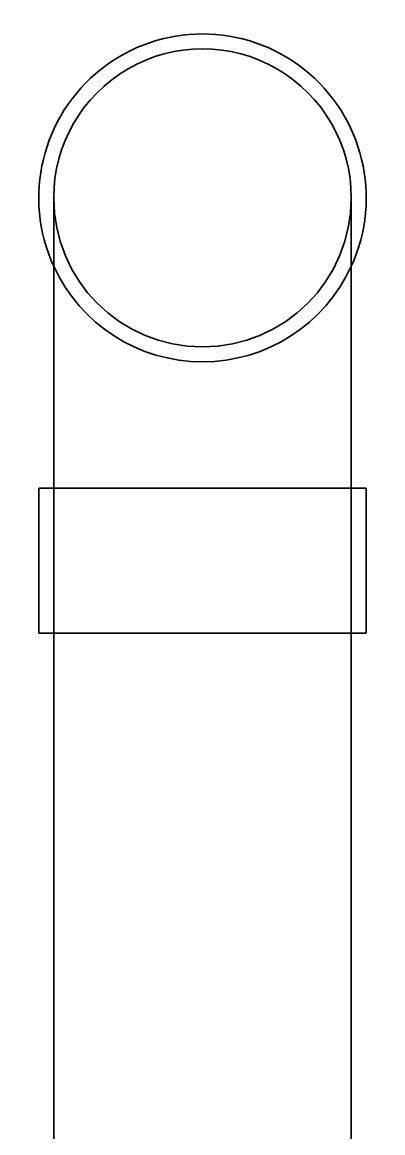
# Model space of a CAD drawing. Header units: inches. Extents: x 191440 to 383551, y 141448 to 284946.
# Drawn here: x 191816.7224 to 191816.8391, y 141604.7582 to 141605.1173 of the extents above; entities that cross this region are included whole.
import ezdxf

# ---------------------------------------------------------------- set-up
doc = ezdxf.new("R2010")
doc.units = ezdxf.units.IN
doc.header["$MEASUREMENT"] = 0
doc.linetypes.add('DGN Style 3', pattern=[426.72, 304.8, -121.92])
doc.layers.add('WB-SJ3-M-SECTA - P-TW', color=7, linetype='Continuous', lineweight=35)

# ---------------------------------------------------------------- blocks, each defined once
blk = doc.blocks.new('PIPE_7')
at = {"layer": 'WB-SJ3-M-SECTA - P-TW', "linetype": 'DGN Style 3', "lineweight": 35}
for p, q in [((1.131, 48.889), (1.131, 59.9)), ((23.753, 48.889), (23.753, 59.9))]:
    blk.add_line(p, q, dxfattribs=at)
at = {"layer": 'WB-SJ3-M-SECTA - P-TW', "linetype": 'Continuous', "lineweight": 35}
for p, q in [((1.131, 0.001), (1.131, 48.889)), ((23.753, 0.001), (23.753, 48.889))]:
    blk.add_line(p, q, dxfattribs=at)
at = {"layer": 'WB-SJ3-M-SECTA - P-TW', "linetype": 'Continuous', "lineweight": 35, "flags": 128}
blk.add_lwpolyline([(0, 59.9), (24.884, 59.9)], dxfattribs=at)
blk = doc.blocks.new('PELB_10')
at = {"layer": 'WB-SJ3-M-SECTA - P-TW', "linetype": 'Continuous', "lineweight": 35}
for p, q in [((0, 0), (0, 11.011)), ((24.884, 0), (24.884, 11.011))]:
    blk.add_line(p, q, dxfattribs=at)
at = {"layer": 'WB-SJ3-M-SECTA - P-TW', "linetype": 'Continuous', "lineweight": 35, "flags": 128}
for points in [[(1.131, 11.011), (1.131, 33.037)], [(23.753, 11.011), (23.753, 33.037)], [(24.884, 11.011), (24.884, 11.011)], [(24.884, 0), (0, 0)]]:
    blk.add_lwpolyline(points, dxfattribs=at)
at = {"layer": 'WB-SJ3-M-SECTA - P-TW', "linetype": 'Continuous', "lineweight": 35}
for radius, start, end in [(12.442, 335.38002, 204.61998), (11.311, 359.99973, 180)]:
    blk.add_arc((12.442, 33.037), radius, start, end, dxfattribs=at)
at = {"layer": 'WB-SJ3-M-SECTA - P-TW', "linetype": 'DGN Style 3', "lineweight": 35}
for radius, start, end in [(11.311, 180, 359.99973), (12.442, 204.61998, 335.38002)]:
    blk.add_arc((12.442, 33.037), radius, start, end, dxfattribs=at)

msp = doc.modelspace()

# ---------------------------------------------------------------- block references
at = {"layer": 'WB-SJ3-M-SECTA - P-TW', "linetype": 'DGN Style 3', "lineweight": 35, "xscale": 0.004260711295509238, "yscale": 0.004260711295509238, "zscale": 0.004260711295509238}
msp.add_blockref('PELB_10', (191816.72774, 141604.91977), dxfattribs=at)
at = {"layer": 'WB-SJ3-M-SECTA - P-TW', "linetype": 'Continuous', "lineweight": 35, "xscale": 0.004260711295509238, "yscale": 0.004260711295509238, "zscale": 0.004260711295509238}
msp.add_blockref('PIPE_7', (191816.72774, 141604.71147), dxfattribs=at)

doc.saveas('drawing.dxf')
